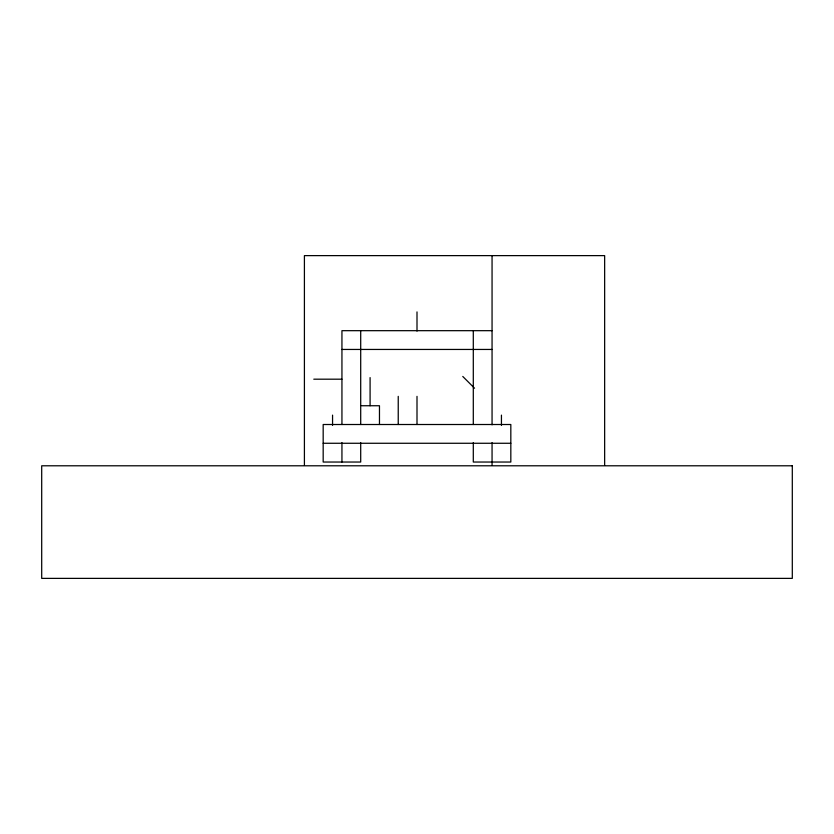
<?xml version="1.0" encoding="UTF-8"?>
<svg xmlns="http://www.w3.org/2000/svg" width="834" height="834" viewBox="0 0 834 834"><rect width="100%" height="100%" fill="white"/><g stroke="black" fill="none" stroke-linecap="round" stroke-linejoin="round"><path stroke-width="1.25" d="M492.06 330.681L341.94 330.681L341.94 424.506M341.94 349.446L492.06 349.446M313.793 379.189L341.94 379.189M323.175 443.271L510.825 443.271M462.776 376.457L474.536 388.217M604.65 465.184L604.65 255.621L304.41 255.621L304.41 465.184M501.442 415.123L501.442 425.361M492.06 255.621L492.06 424.829M492.06 442.625L492.06 465.184M473.295 330.681L473.295 424.506M473.295 442.625L473.295 462.036L510.825 462.036L510.825 424.506L323.175 424.506L323.175 462.036L360.705 462.036L360.705 442.625M417 311.916L417 331.108M417 396.358L417 424.506M398.235 396.358L398.235 424.506M379.47 424.506L379.47 405.741L360.705 405.741L360.705 424.506M370.087 377.594L370.087 405.741M360.705 330.681L360.705 405.095M341.94 442.625L341.94 462.036M332.558 415.123L332.558 425.361M792.3 465.789L41.7 465.789L41.7 578.379L792.3 578.379L792.3 465.789"/></g></svg>
